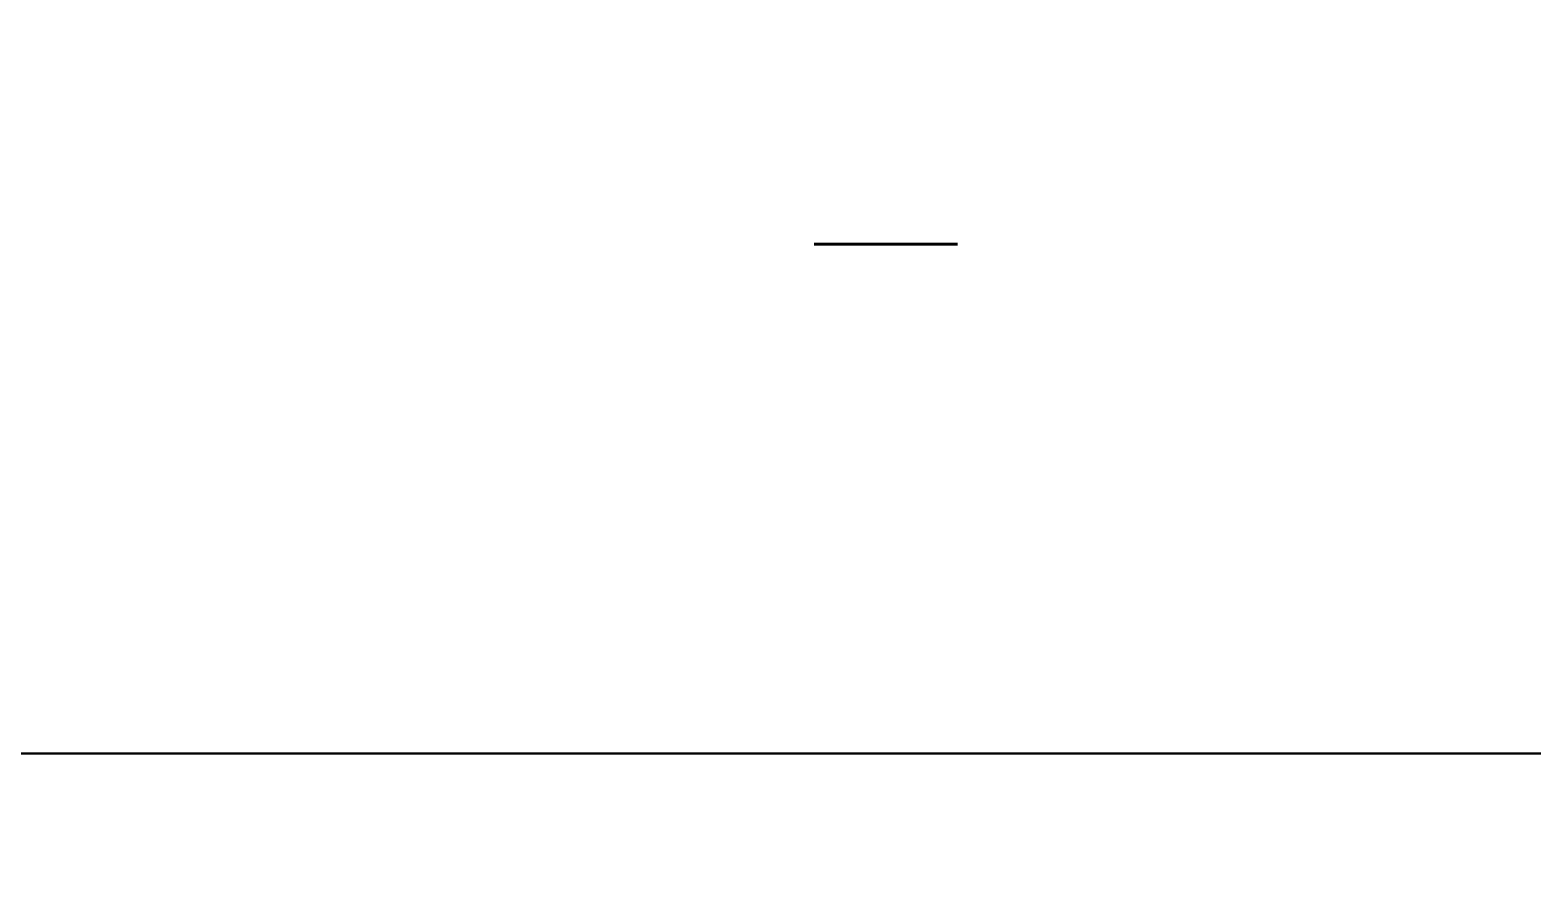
# Model space of a CAD drawing. Header units: millimetres. Extents: x -243740 to 150609, y -473655 to -165121.
# Drawn here: x -228775 to -220811, y -383374 to -378852 of the extents above; entities that cross this region are included whole.
import ezdxf

# ---------------------------------------------------------------- set-up
doc = ezdxf.new("R2010")
doc.units = ezdxf.units.MM
doc.linetypes.add('HIDDEN2', pattern=[4.7625, 3.175, -1.5875])
doc.layers.add('A-ANNO-DIMS', color=7, linetype='Continuous', lineweight=9)
doc.layers.add('Вставка', color=252, linetype='Continuous')
doc.layers.add('с_у МГН_ПУИ игнор_в_з', color=252, linetype='Continuous')
doc.layers.add('ЭТО_аварийные', color=7, linetype='HIDDEN2', lineweight=40, true_color=0xfa0505)
doc.styles.add('GOST 2.304', font='')
doc.styles.get('GOST 2.304').set_extended_font_data('GOST Common')
doc.linetypes.add('Truba', pattern='A,3e-05,[4,MSH_7,S=1,R=0,X=0,Y=0],-3.022072', length=3.022102)
doc.dimstyles.new('М-100', dxfattribs={"dimtxt": 200, "dimasz": 80, "dimexe": 100, "dimexo": 200, "dimgap": 50, "dimtad": 1, "dimdec": 0, "dimzin": 0, "dimdsep": 46, "dimtxsty": 'GOST 2.304', "dimblk": 'ARCHTICK', "dimcen": 90, "dimdle": 100, "dimadec": 0, "dimazin": 0, "dimtfac": 1, "dimtdec": 0, "dimtmove": 1, "dimatfit": 0, "dimfxl": 1, "dimtolj": 1, "dimtzin": 0, "dimarcsym": 0})

# ---------------------------------------------------------------- blocks, each defined once
blk = doc.blocks.new('_ArchTick')
at = {"color": 0, "linetype": 'ByBlock', "const_width": 0.15}
blk.add_lwpolyline([(-0.5, -0.5), (0.5, 0.5)], dxfattribs=at)
blk = doc.blocks.new('*D262')
at = {"layer": 'Defpoints', "color": 0, "lineweight": 30, "transparency": 16777216}
for p in [(0, 14749.9), (156366.9, 14749.9), (155800, 13200)]:
    blk.add_point(p, dxfattribs=at)
at = {"layer": 'с_у МГН_ПУИ игнор_в_з', "color": 0, "lineweight": -2, "transparency": 16777216}
for p, q in [((156366.9, 13100), (156366.9, 14849.9)), ((200, 14749.9), (156466.9, 14749.9)), ((156000, 13200), (156466.9, 13200))]:
    blk.add_line(p, q, dxfattribs=at)
at = {"layer": 'с_у МГН_ПУИ игнор_в_з', "color": 0, "lineweight": -2, "transparency": 16777216, "xscale": 80, "yscale": 80, "zscale": 80}
for p, rotation in [((156366.9, 14749.9), 90), ((156366.9, 13200), 270)]:
    blk.add_blockref('_ArchTick', p, dxfattribs=dict(at, rotation=rotation))
at = {"layer": 'с_у МГН_ПУИ игнор_в_з', "color": 0, "transparency": 16777216, "insert": (156216.9, 13974.9), "char_height": 200, "attachment_point": 5, "rotation": 90, "style": 'GOST 2.304'}
blk.add_mtext('\\A1;1550', dxfattribs=at)
blk = doc.blocks.new('dgdg')
at = {"layer": 'ЭТО_аварийные', "linetype": 'Truba', "ltscale": 100}
blk.add_lwpolyline([(10023.5, 17449.3), (10783.2, 17449.3)], dxfattribs=at)
blk = doc.blocks.new('A$C010e0e93')
at = {"layer": 'с_у МГН_ПУИ игнор_в_з'}
dim = blk.add_linear_dim(base=(156366.9, 14749.9), p1=(155800, 13200), p2=(0, 14749.9), angle=90, dimstyle='М-100', dxfattribs=at)
dim.commit()
dim.dimension.update_dxf_attribs({"geometry": '*D262', "text_midpoint": (156216.9, 13974.9)})

msp = doc.modelspace()

# ---------------------------------------------------------------- block references
at = {"layer": 'Вставка', "linetype": 'Truba', "lineweight": 30, "ltscale": 100}
msp.add_blockref('A$C010e0e93', (-234640, -397437.2), dxfattribs=at)

# ---------------------------------------------------------------- next in the draw order: block references
at = {"layer": 'Defpoints', "linetype": 'Truba'}
msp.add_blockref('dgdg', (-234640, -397437.2), dxfattribs=at)

doc.saveas('drawing.dxf')
